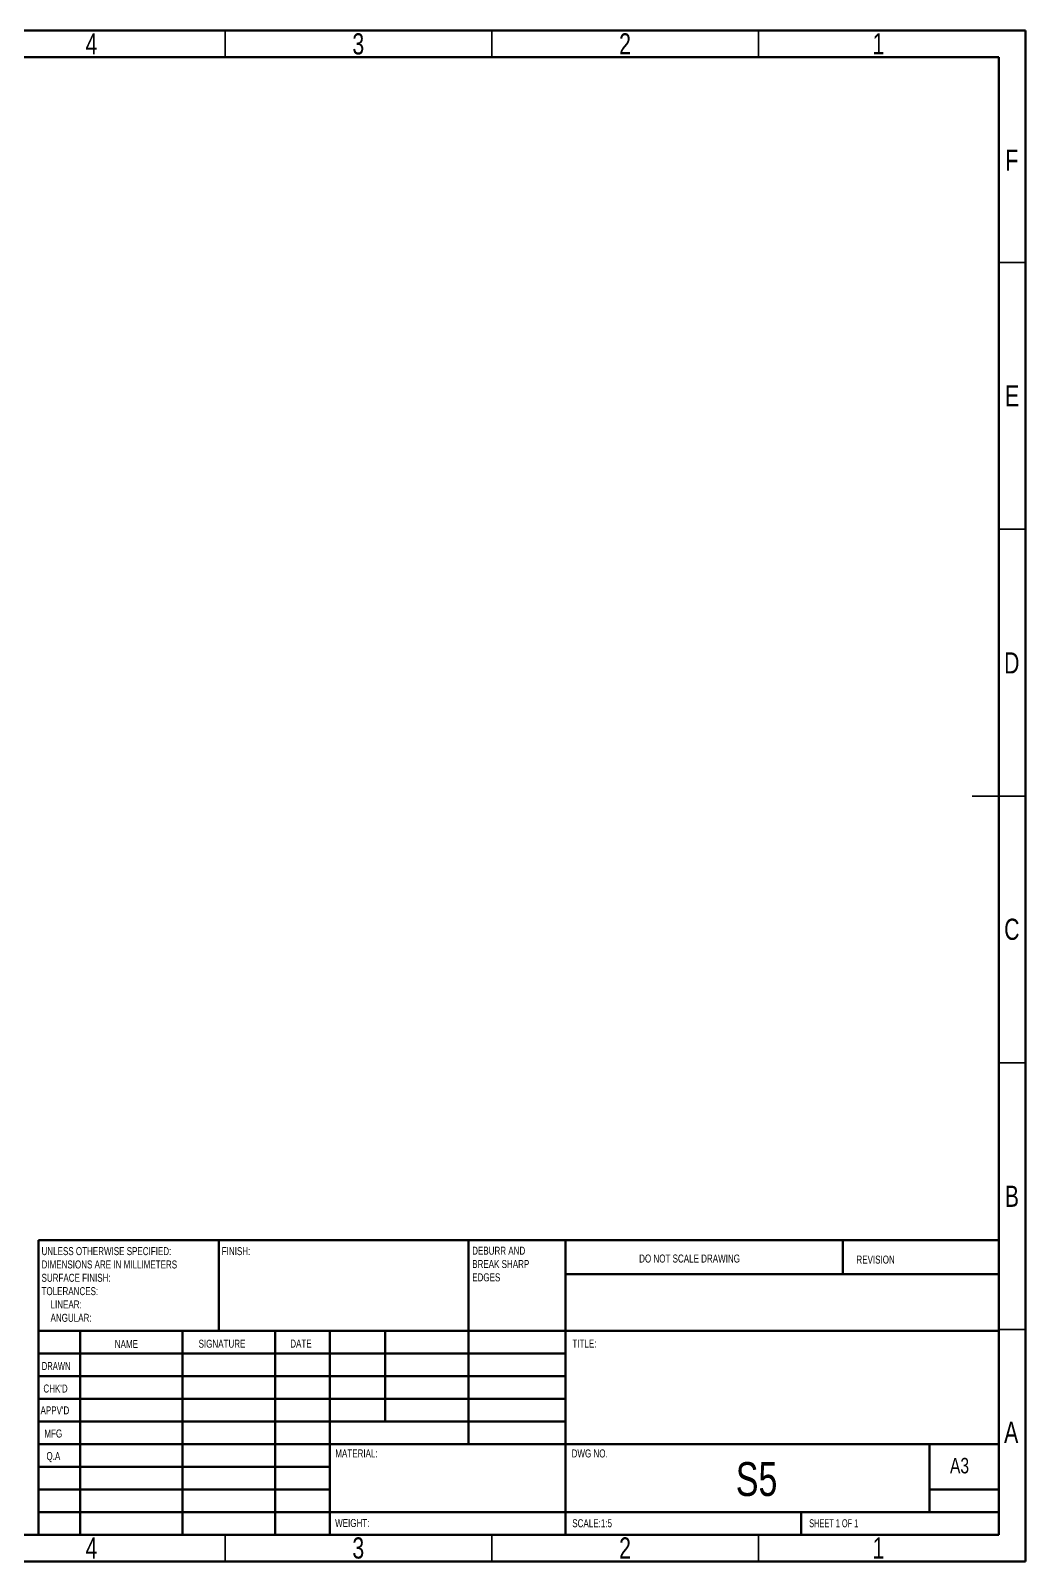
# Model space of a CAD drawing. Header units: millimetres. Extents: x 15 to 415, y 5 to 292.
# Drawn here: x 228.5 to 415, y 5 to 292 of the extents above; entities that cross this region are included whole.
import ezdxf

# ---------------------------------------------------------------- set-up
doc = ezdxf.new("R2010")
doc.units = ezdxf.units.MM
doc.layers.get('0').update_dxf_attribs({"lineweight": 5})
doc.styles.add('SLDTEXTSTYLE0', font='TXT', dxfattribs={"width": 0.75})
doc.styles.add('SLDTEXTSTYLE1', font='TXT', dxfattribs={"width": 0.686449})
doc.styles.add('SLDTEXTSTYLE2', font='TXT', dxfattribs={"width": 0.6875})

# ---------------------------------------------------------------- blocks, each defined once
blk = doc.blocks.new('SW_NOTE_0')
at = {"color": 0, "linetype": 'Continuous', "lineweight": 0, "char_height": 1.5, "attachment_point": 1, "style": 'SLDTEXTSTYLE0'}
for s, insert in [('UNLESS OTHERWISE SPECIFIED:', (0, 1.93)), ('DIMENSIONS ARE IN MILLIMETERS', (0, -0.57)), ('TOLERANCES:', (0, -5.57)), ('SURFACE FINISH:', (0, -3.07)), ('LINEAR:', (1.69, -8.07)), ('ANGULAR:', (1.69, -10.57))]:
    blk.add_mtext(s, dxfattribs=dict(at, insert=insert))
blk = doc.blocks.new('SW_NOTE_0_1')
at = {"color": 0, "linetype": 'Continuous', "lineweight": 0, "char_height": 1.5, "attachment_point": 1, "style": 'SLDTEXTSTYLE0'}
for s, insert in [('DEBURR AND', (0, 1.93)), ('BREAK SHARP', (0, -0.57)), ('EDGES', (0, -3.07))]:
    blk.add_mtext(s, dxfattribs=dict(at, insert=insert))

msp = doc.modelspace()

# ---------------------------------------------------------------- linework, layer by layer
at = {"color": 7, "linetype": 'Continuous', "lineweight": 70}
for p, q in [((15, 292), (415, 292)), ((415, 292), (415, 5)), ((20, 287), (410, 287)), ((410, 287), (410, 10)), ((410, 10), (20, 10)), ((415, 5), (15, 5))]:
    msp.add_line(p, q, dxfattribs=at)
at = {"color": 7, "linetype": 'Continuous', "lineweight": 35}
for p, q in [((265, 287), (265, 292)), ((315, 287), (315, 292)), ((365, 287), (365, 292)), ((410, 248.5), (415, 248.5)), ((410, 198.5), (415, 198.5)), ((415, 148.5), (405, 148.5)), ((410, 148.5), (415, 148.5)), ((410, 98.5), (415, 98.5)), ((410, 48.5), (415, 48.5)), ((265, 10), (265, 5)), ((315, 10), (315, 5)), ((365, 10), (365, 5))]:
    msp.add_line(p, q, dxfattribs=at)
at = {"color": 7, "linetype": 'Continuous', "lineweight": 50}
for p, q in [((230, 65.25), (410, 65.25)), ((230, 65.25), (230, 10)), ((263.8, 48.25), (263.8, 65.25)), ((310.6, 65.25), (310.6, 27)), ((328.8, 65.25), (328.8, 10)), ((380.8, 58.88), (380.8, 65.25)), ((410, 58.88), (328.8, 58.88)), ((410, 48.25), (230, 48.25)), ((237.8, 48.25), (237.8, 10)), ((256.99, 48.25), (256.99, 10)), ((274.4, 48.25), (274.4, 10)), ((284.6, 10), (284.6, 48.25)), ((295, 31.25), (295, 48.25)), ((328.8, 44), (230, 44)), ((328.8, 39.75), (230, 39.75)), ((328.8, 35.5), (230, 35.5)), ((328.8, 31.25), (230, 31.25)), ((284.6, 27), (230, 27)), ((284.6, 27), (410, 27)), ((397, 14.25), (397, 27)), ((284.6, 22.75), (230, 22.75)), ((284.6, 18.5), (230, 18.5)), ((410, 18.5), (397, 18.5)), ((230, 14.25), (410, 14.25)), ((373, 10), (373, 14.25))]:
    msp.add_line(p, q, dxfattribs=at)

# ---------------------------------------------------------------- block references
at = {"color": 7, "linetype": 'Continuous', "lineweight": 0}
for name, p in [('SW_NOTE_0', (230.59, 61.99)), ('SW_NOTE_0_1', (311.31, 62.07))]:
    msp.add_blockref(name, p, dxfattribs=at)

# ---------------------------------------------------------------- texts
for s, insert, char_height, attachment_point, style in [('4', (239.96, 291.5), 3.97, 2, 'SLDTEXTSTYLE0'), ('3', (289.96, 291.5), 3.97, 2, 'SLDTEXTSTYLE0'), ('2', (339.96, 291.5), 3.97, 2, 'SLDTEXTSTYLE0'), ('1', (387.46, 291.5), 3.97, 2, 'SLDTEXTSTYLE0'), ('F', (412.46, 269.69), 3.97, 2, 'SLDTEXTSTYLE0'), ('E', (412.51, 225.5), 3.97, 2, 'SLDTEXTSTYLE0'), ('D', (412.45, 175.44), 3.97, 2, 'SLDTEXTSTYLE0'), ('C', (412.46, 125.5), 3.97, 2, 'SLDTEXTSTYLE0'), ('B', (412.47, 75.44), 3.97, 2, 'SLDTEXTSTYLE0'), ('FINISH:', (264.37, 63.92), 1.5, 1, 'SLDTEXTSTYLE0'), ('DO NOT SCALE DRAWING', (342.61, 62.53), 1.5, 1, 'SLDTEXTSTYLE0'), ('REVISION', (383.33, 62.33), 1.5, 1, 'SLDTEXTSTYLE0'), ('NAME', (244.32, 46.5), 1.5, 1, 'SLDTEXTSTYLE0'), ('SIGNATURE', (260.03, 46.56), 1.5, 1, 'SLDTEXTSTYLE0'), ('DATE', (277.21, 46.58), 1.5, 1, 'SLDTEXTSTYLE0'), ('TITLE:', (330.09, 46.58), 1.5, 1, 'SLDTEXTSTYLE0'), ('DRAWN', (230.64, 42.38), 1.5, 1, 'SLDTEXTSTYLE1'), ("CHK'D", (230.94, 38.16), 1.5, 1, 'SLDTEXTSTYLE0'), ("APPV'D", (230.4, 34.07), 1.5, 1, 'SLDTEXTSTYLE0'), ('MFG', (231.12, 29.72), 1.5, 1, 'SLDTEXTSTYLE0'), ('A', (412.34, 31.19), 3.97, 2, 'SLDTEXTSTYLE0'), ('MATERIAL:', (285.65, 25.99), 1.5, 1, 'SLDTEXTSTYLE0'), ('DWG NO.', (329.95, 25.99), 1.5, 1, 'SLDTEXTSTYLE0'), ('Q.A', (231.51, 25.5), 1.5, 1, 'SLDTEXTSTYLE0'), ('S5', (364.62, 23.61), 6.35, 2, 'SLDTEXTSTYLE0'), ('A3', (400.87, 24.41), 2.91, 1, 'SLDTEXTSTYLE0'), ('WEIGHT:', (285.62, 12.95), 1.499, 1, 'SLDTEXTSTYLE0'), ('SCALE:1:5', (330.07, 12.9), 1.5, 1, 'SLDTEXTSTYLE0'), ('SHEET 1 OF 1', (374.48, 12.9), 1.5, 1, 'SLDTEXTSTYLE2'), ('4', (239.96, 9.5), 3.97, 2, 'SLDTEXTSTYLE0'), ('3', (289.96, 9.5), 3.97, 2, 'SLDTEXTSTYLE0'), ('2', (339.96, 9.5), 3.97, 2, 'SLDTEXTSTYLE0'), ('1', (387.46, 9.5), 3.97, 2, 'SLDTEXTSTYLE0')]:
    msp.add_mtext(s, dxfattribs=dict(at, insert=insert, char_height=char_height, attachment_point=attachment_point, style=style))

doc.saveas('drawing.dxf')
